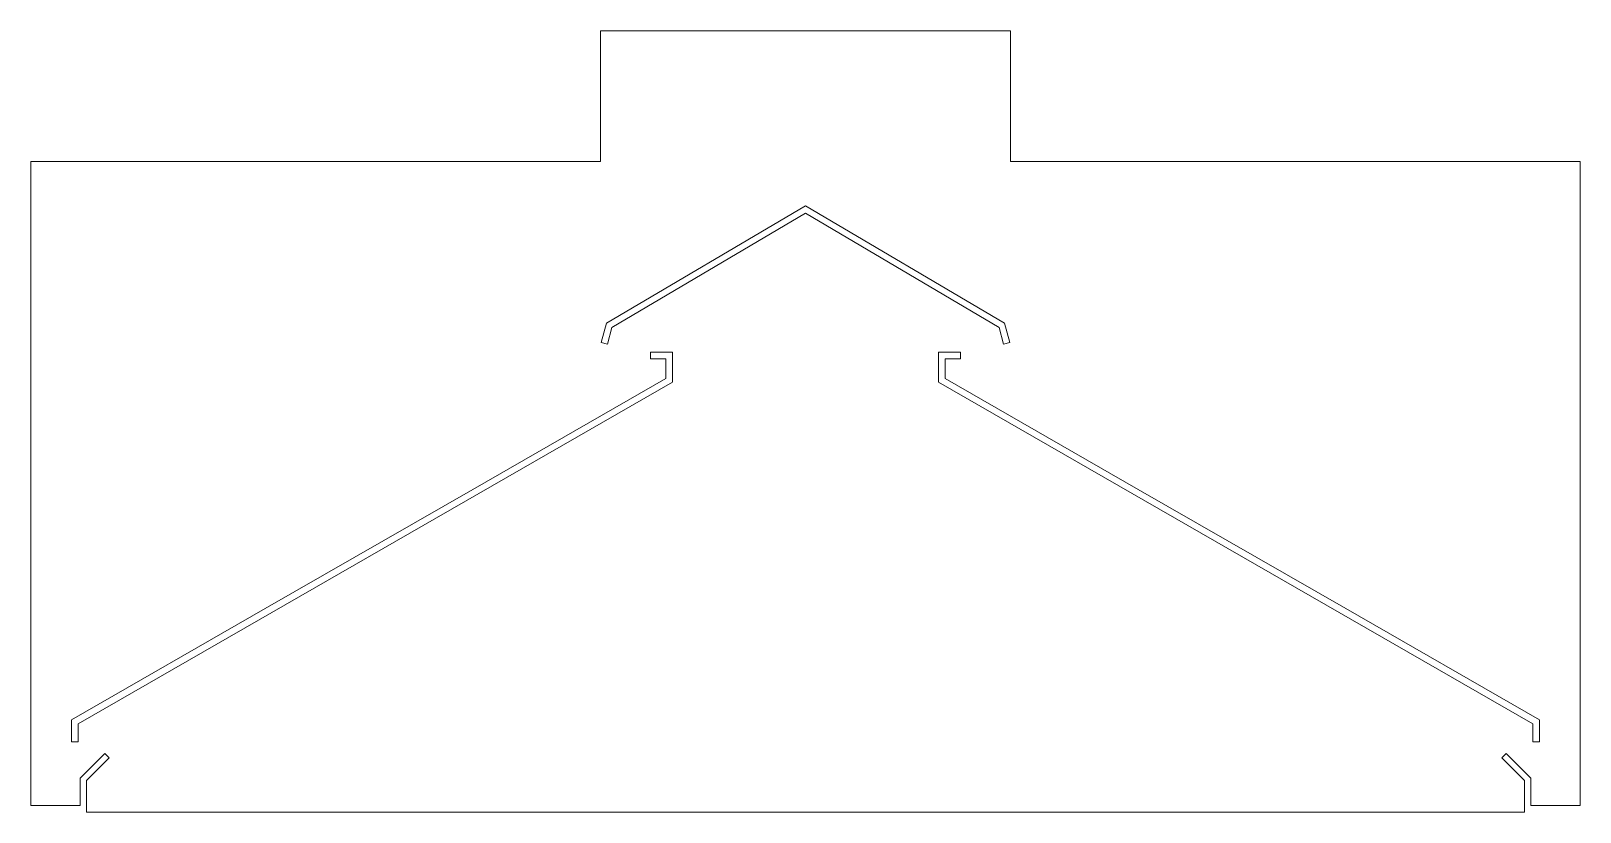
# Model space of a CAD drawing. Header units: millimetres. Extents: x -599 to 599, y 0 to 604.
import ezdxf

# ---------------------------------------------------------------- set-up
doc = ezdxf.new("R2010")
doc.units = ezdxf.units.MM
doc.layers.add('DIMENSION', color=162, linetype='Continuous', lineweight=15)

msp = doc.modelspace()

# ---------------------------------------------------------------- linework, layer by layer
at = {"layer": 'DIMENSION'}
for p, q in [((-158.5, 604), (158.5, 604)), ((-158.5, 503), (-158.5, 604)), ((158.5, 503), (158.5, 604)), ((-599, 5), (-599, 503)), ((-599, 503), (-158.5, 503)), ((599, 503), (158.5, 503)), ((599, 5), (599, 503)), ((0, 468.8), (-154, 378.1)), ((0, 468.8), (154, 378.1)), ((0, 463), (-149.7, 374.8)), ((0, 463), (149.7, 374.8)), ((-154, 378.1), (-158, 363.1)), ((-149.7, 374.8), (-153.2, 361.8)), ((149.7, 374.8), (153.2, 361.8)), ((154, 378.1), (158, 363.1)), ((-153.2, 361.8), (-158, 363.1)), ((153.2, 361.8), (158, 363.1)), ((-119.9, 355.5), (-102.9, 355.5)), ((-119.9, 355.5), (-119.9, 350.5)), ((-119.9, 355.5), (-102.9, 355.5)), ((-107.9, 350.5), (-119.9, 350.5)), ((-107.9, 335.3), (-107.9, 350.5)), ((-102.9, 355.5), (-102.9, 332.4)), ((-102.9, 355.5), (-102.9, 332.4)), ((102.9, 355.5), (102.9, 332.4)), ((119.9, 355.5), (102.9, 355.5)), ((119.9, 355.5), (102.9, 355.5)), ((102.9, 355.5), (102.9, 332.4)), ((107.9, 335.3), (107.9, 350.5)), ((107.9, 350.5), (119.9, 350.5)), ((119.9, 355.5), (119.9, 350.5)), ((-102.9, 332.4), (-562.6, 68.3)), ((-107.9, 335.3), (-257.2, 249.5)), ((102.9, 332.4), (562.6, 68.3)), ((107.9, 335.3), (257.2, 249.5)), ((-257.2, 249.5), (-417.8, 157.3)), ((257.2, 249.5), (417.8, 157.3)), ((-417.8, 157.3), (-567.6, 71.2)), ((417.8, 157.3), (567.6, 71.2)), ((-567.6, 54.4), (-567.6, 71.2)), ((-562.6, 68.3), (-562.6, 54.4)), ((-562.6, 61.8), (-562.6, 54.4)), ((562.6, 68.3), (562.6, 54.4)), ((562.6, 61.8), (562.6, 54.4)), ((567.6, 54.4), (567.6, 71.2)), ((-562.6, 54.4), (-567.6, 54.4)), ((562.6, 54.4), (567.6, 54.4)), ((-542, 45.3), (-561, 26.3)), ((-538.5, 41.8), (-556, 24.3)), ((-542, 45.3), (-538.5, 41.8)), ((542, 45.3), (538.5, 41.8)), ((538.5, 41.8), (556, 24.3)), ((542, 45.3), (561, 26.3)), ((-561, 26.3), (-561, 5)), ((-556, 24.3), (-556, 0)), ((556, 24.3), (556, 0)), ((561, 26.3), (561, 5)), ((-561, 5), (-599, 5)), ((-556, 0), (0, 0)), ((556, 0), (0, 0)), ((561, 5), (599, 5))]:
    msp.add_line(p, q, dxfattribs=at)

doc.saveas('drawing.dxf')
